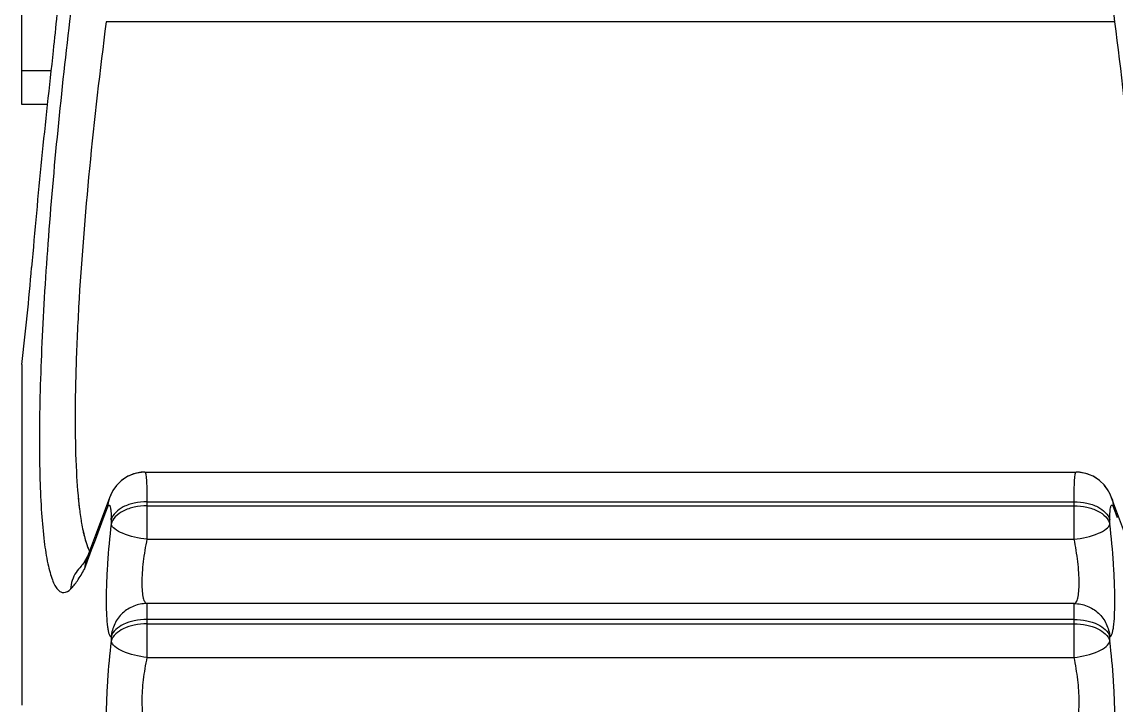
# Model space of a CAD drawing. Header units: millimetres. Extents: x 0 to 297, y 0 to 210.
# Drawn here: x 166.32 to 175.43, y 114.34 to 120.02 of the extents above; entities that cross this region are included whole.
import ezdxf

# ---------------------------------------------------------------- set-up
doc = ezdxf.new("R2010")
doc.units = ezdxf.units.MM
doc.header["$LTSCALE"] = 16.335
doc.layers.add('MEMBER', color=7, linetype='CONTINUOUS')

msp = doc.modelspace()

# ---------------------------------------------------------------- linework, layer by layer
at = {"layer": 'MEMBER', "color": 7, "linetype": 'Continuous'}
for p, q in [((166.318, 119.3368), (166.318, 122.0204)), ((175.4163, 120.0242), (167.0196, 120.0242)), ((166.318, 119.6204), (166.5612, 119.6204)), ((166.5291, 119.3368), (166.318, 119.3368)), ((166.318, 117.1743), (166.318, 114.341)), ((167.3416, 116.2799), (175.0943, 116.2799)), ((175.3557, 116.1332), (175.3273, 116.1718)), ((167.0468, 116.0651), (166.8556, 115.5546)), ((175.3887, 116.066), (175.3802, 116.0869)), ((175.5803, 115.5546), (175.3891, 116.0651)), ((166.9958, 115.8918), (167.0306, 115.9845)), ((167.3589, 116.0325), (167.3589, 115.721)), ((167.3589, 116.0325), (175.077, 116.0325)), ((167.3589, 115.9984), (175.077, 115.9984)), ((175.077, 115.721), (175.077, 116.0325)), ((175.4026, 115.9911), (175.4053, 115.9845)), ((175.4053, 115.9845), (175.4368, 115.9006)), ((166.9299, 115.7161), (166.9958, 115.8918)), ((166.9622, 115.8022), (166.9958, 115.8918)), ((167.0618, 115.8808), (167.0618, 115.8469)), ((175.3741, 115.8469), (175.3741, 115.8808)), ((166.9299, 115.7161), (166.9622, 115.8022)), ((166.8987, 115.6328), (166.9299, 115.7161)), ((167.3589, 115.721), (175.077, 115.721)), ((166.8388, 115.4729), (166.8987, 115.6328)), ((166.8211, 115.5078), (166.8154, 115.5009)), ((166.8332, 115.5247), (166.8211, 115.5078)), ((166.8469, 115.546), (166.8327, 115.5239)), ((166.8487, 115.549), (166.8332, 115.5247)), ((166.8625, 115.5729), (166.8478, 115.5476)), ((166.8627, 115.5734), (166.8487, 115.549)), ((166.811, 115.4959), (166.8109, 115.4958)), ((166.8138, 115.4989), (166.8125, 115.4975)), ((167.3589, 115.1858), (167.3589, 114.7377)), ((175.077, 115.1858), (167.3589, 115.1858)), ((175.077, 114.7377), (175.077, 115.1858)), ((175.077, 115.0526), (167.3589, 115.0526)), ((167.3589, 115.0164), (175.077, 115.0164)), ((167.0618, 114.909), (167.0618, 114.8731)), ((175.3741, 114.8731), (175.3741, 114.909)), ((167.3589, 114.7377), (175.077, 114.7377))]:
    msp.add_line(p, q, dxfattribs=at)
for points in [[(167.2608, 116.2689), (167.199, 116.2444), (167.1469, 116.2095), (167.1061, 116.1688), (167.0762, 116.1267), (167.056, 116.0875)], [(167.3416, 116.2799), (167.3101, 116.2782), (167.2478, 116.265), (167.1917, 116.2404), (167.1441, 116.2072), (167.106, 116.1688)], [(167.3416, 116.2799), (167.329, 116.2796), (167.2608, 116.2689)], [(175.2896, 116.209), (175.2422, 116.2415), (175.186, 116.2657), (175.1233, 116.2785), (175.0943, 116.2799)], [(175.3291, 116.1697), (175.2882, 116.2102), (175.2369, 116.2444), (175.1759, 116.2687), (175.1079, 116.2796), (175.0943, 116.2799)], [(175.3802, 116.0869), (175.3593, 116.1274), (175.3291, 116.1697)], [(167.0775, 116.1288), (167.0574, 116.0905), (167.0471, 116.0657)], [(175.3889, 116.0654), (175.3762, 116.0956), (175.3557, 116.1332)]]:
    msp.add_lwpolyline(points, dxfattribs=at)
for centre, radius, start, end in [((106.1468, 111.304), 69.8163, 7.175132, 7.887797), ((221.7842, 113.3371), 55.5797, 173.33847, 175.20554), ((143.1547, 119.9054), 23.3237, 353.27556, 355.27108), ((170.2535, 116.3971), 3.4821, 185.49948, 187.07662), ((165.7533, 115.881), 1.3085, 359.991, 0.69901), ((167.1104, 115.4596), 0.2719, 159.55815, 177.18175), ((167.013, 115.2871), 0.2905, 134.07854, 147.05974)]:
    msp.add_arc(centre, radius, start, end, dxfattribs=at)
for points, knots in [([(166.5798, 119.7846), (166.5914, 119.8844), (166.6127, 120.0813), (166.6393, 120.3683), (166.6593, 120.6347), (166.6722, 120.8694), (166.6774, 121.0628), (166.676, 121.1944), (166.6694, 121.2732), (166.6642, 121.3076), (166.6581, 121.3278), (166.6535, 121.3389), (166.647, 121.3458), (166.6427, 121.3458)], [0, 0, 0, 0, 0.191713, 0.377586, 0.549677, 0.701176, 0.825845, 0.918673, 0.952003, 0.976336, 0.985153, 0.991829, 1, 1, 1, 1]), ([(166.7225, 120.0919), (166.6837, 119.7698), (166.6135, 119.1327), (166.5442, 118.3447), (166.5033, 117.7372), (166.4812, 117.3127), (166.4676, 116.917), (166.4627, 116.5552), (166.4666, 116.232), (166.4791, 115.9515), (166.4998, 115.7172), (166.5248, 115.5525), (166.5501, 115.4467), (166.5694, 115.3862), (166.5903, 115.3388), (166.613, 115.3042), (166.6382, 115.282), (166.6793, 115.2719), (166.7075, 115.2916), (166.7225, 115.3061)], [0, 0, 0, 0, 0.196937, 0.389015, 0.480189, 0.566553, 0.647007, 0.720527, 0.786192, 0.843206, 0.890927, 0.928902, 0.94417, 0.956968, 0.96737, 0.975553, 0.981919, 0.987314, 1, 1, 1, 1]), ([(167.0196, 120.0242), (166.967, 119.6185), (166.8765, 118.829), (166.7981, 117.8648), (166.7659, 117.154), (166.7585, 116.6974), (166.7671, 116.3081), (166.7849, 116.0725), (166.7979, 115.9681)], [0, 0, 0, 0, 0.30158, 0.5858, 0.712959, 0.826041, 0.92242, 1, 1, 1, 1]), ([(175.6324, 115.9257), (175.6468, 116.0279), (175.6665, 116.2608), (175.6773, 116.6482), (175.6715, 117.1068), (175.6405, 117.8265), (175.5619, 118.8069), (175.47, 119.6107), (175.4163, 120.0242)], [0, 0, 0, 0, 0.07533, 0.170263, 0.282678, 0.409872, 0.695789, 1, 1, 1, 1]), ([(167.3416, 116.2799), (167.3435, 116.2799), (167.3471, 116.2728), (167.3494, 116.2612), (167.3524, 116.2401), (167.3546, 116.2122), (167.3566, 116.1765), (167.3585, 116.1159), (167.3589, 116.0671), (167.3589, 116.0325)], [0, 0, 0, 0, 0.022576, 0.074108, 0.157029, 0.270792, 0.414049, 0.584929, 1, 1, 1, 1]), ([(175.077, 116.0325), (175.077, 116.0671), (175.0774, 116.1159), (175.0794, 116.1765), (175.0813, 116.2122), (175.0835, 116.2401), (175.0865, 116.2612), (175.0888, 116.2728), (175.0924, 116.2799), (175.0943, 116.2799)], [0, 0, 0, 0, 0.415213, 0.586097, 0.729345, 0.843073, 0.925949, 0.977442, 1, 1, 1, 1]), ([(166.7979, 115.9681), (166.7989, 115.9602), (166.8028, 115.93), (166.8072, 115.8998), (166.8108, 115.8775)], [0, 0, 0, 0, 0.260458, 1, 1, 1, 1]), ([(167.0306, 115.9845), (167.0318, 115.9876), (167.034, 115.993), (167.0377, 115.9995), (167.041, 116.0038), (167.0473, 116.0057), (167.0535, 115.9942), (167.0549, 115.9862), (167.056, 115.9801)], [0, 0, 0, 0, 0.186074, 0.325731, 0.421631, 0.486596, 0.655055, 1, 1, 1, 1]), ([(167.056, 115.9801), (167.0563, 115.9784), (167.0576, 115.9706), (167.0584, 115.9627), (167.059, 115.9565)], [0, 0, 0, 0, 0.221471, 1, 1, 1, 1]), ([(167.059, 115.9565), (167.0594, 115.9522), (167.0609, 115.9324), (167.0615, 115.9125), (167.0617, 115.8969)], [0, 0, 0, 0, 0.217691, 1, 1, 1, 1]), ([(167.3589, 116.0325), (167.3237, 116.0325), (167.2555, 116.0251), (167.1455, 115.9901), (167.0733, 115.9287), (167.0618, 115.8808)], [0, 0, 0, 0, 0.301028, 0.578582, 1, 1, 1, 1]), ([(167.3589, 115.9984), (167.3237, 115.9984), (167.2558, 115.9916), (167.1647, 115.9612), (167.095, 115.9141), (167.0671, 115.8691), (167.0618, 115.8469)], [0, 0, 0, 0, 0.298559, 0.573199, 0.807153, 1, 1, 1, 1]), ([(175.077, 116.0325), (175.1122, 116.0325), (175.1805, 116.0251), (175.2904, 115.9901), (175.3626, 115.9287), (175.3741, 115.8808)], [0, 0, 0, 0, 0.301028, 0.578582, 1, 1, 1, 1]), ([(175.077, 115.9984), (175.1122, 115.9984), (175.1801, 115.9916), (175.2712, 115.9612), (175.341, 115.9141), (175.3688, 115.8691), (175.3741, 115.8469)], [0, 0, 0, 0, 0.298569, 0.573218, 0.807154, 1, 1, 1, 1]), ([(175.3741, 115.8808), (175.3741, 115.8926), (175.3744, 115.9147), (175.3758, 115.945), (175.3779, 115.9694), (175.3814, 115.9876), (175.3842, 115.999), (175.391, 116.0065), (175.3988, 116.0001), (175.401, 115.9948), (175.4026, 115.9911)], [0, 0, 0, 0, 0.244521, 0.453801, 0.623089, 0.749115, 0.830833, 0.874285, 0.918065, 1, 1, 1, 1]), ([(166.8108, 115.8775), (166.8121, 115.8699), (166.817, 115.8409), (166.8225, 115.8121), (166.827, 115.7909)], [0, 0, 0, 0, 0.263072, 1, 1, 1, 1]), ([(166.827, 115.7909), (166.834, 115.7583), (166.8484, 115.7007), (166.8693, 115.645), (166.8812, 115.6219)], [0, 0, 0, 0, 0.562819, 1, 1, 1, 1]), ([(166.827, 115.7909), (166.8285, 115.7842), (166.8341, 115.7588), (166.8405, 115.7335), (166.8459, 115.7152)], [0, 0, 0, 0, 0.265731, 1, 1, 1, 1]), ([(167.0618, 115.8469), (167.0484, 115.7378), (167.0331, 115.5745), (167.0219, 115.3617), (167.0188, 115.2171), (167.021, 115.0946), (167.0274, 115.0098), (167.0358, 114.9583), (167.0429, 114.9328), (167.05, 114.9161), (167.0582, 114.9093), (167.0618, 114.909)], [0, 0, 0, 0, 0.347707, 0.518217, 0.673638, 0.805064, 0.905377, 0.942302, 0.969929, 0.988537, 1, 1, 1, 1]), ([(167.3589, 115.721), (167.2899, 115.7285), (167.195, 115.7489), (167.0966, 115.7982), (167.0654, 115.831), (167.0618, 115.8469)], [0, 0, 0, 0, 0.625367, 0.852906, 1, 1, 1, 1]), ([(175.077, 115.721), (175.146, 115.7285), (175.2409, 115.7489), (175.3393, 115.7982), (175.3705, 115.831), (175.3741, 115.8469)], [0, 0, 0, 0, 0.625367, 0.852912, 1, 1, 1, 1]), ([(175.3741, 114.909), (175.3777, 114.9093), (175.3859, 114.9161), (175.393, 114.9328), (175.4001, 114.9583), (175.4085, 115.0098), (175.4149, 115.0948), (175.4172, 115.2173), (175.414, 115.3619), (175.4028, 115.5746), (175.3875, 115.7378), (175.3741, 115.8469)], [0, 0, 0, 0, 0.011462, 0.03007, 0.057705, 0.094656, 0.195055, 0.326587, 0.481974, 0.652363, 1, 1, 1, 1]), ([(166.8459, 115.7152), (166.8475, 115.7096), (166.8537, 115.6889), (166.8608, 115.6684), (166.8667, 115.6538)], [0, 0, 0, 0, 0.268496, 1, 1, 1, 1]), ([(167.3589, 115.721), (167.3456, 115.6593), (167.3303, 115.5663), (167.319, 115.4445), (167.3158, 115.3615), (167.3182, 115.2912), (167.3244, 115.2425), (167.3333, 115.2131), (167.3411, 115.196), (167.3519, 115.1861), (167.3589, 115.1858)], [0, 0, 0, 0, 0.343691, 0.512353, 0.666068, 0.795918, 0.895321, 0.93257, 0.961602, 1, 1, 1, 1]), ([(175.077, 115.1858), (175.0841, 115.1861), (175.0948, 115.196), (175.1026, 115.2132), (175.1115, 115.2425), (175.1177, 115.2912), (175.1201, 115.3616), (175.1169, 115.4446), (175.1056, 115.5664), (175.0903, 115.6593), (175.077, 115.721)], [0, 0, 0, 0, 0.038397, 0.067437, 0.104713, 0.2042, 0.334163, 0.487839, 0.656381, 1, 1, 1, 1]), ([(166.8667, 115.6538), (166.8679, 115.6509), (166.8723, 115.6401), (166.8772, 115.6295), (166.8812, 115.6219)], [0, 0, 0, 0, 0.263514, 1, 1, 1, 1]), ([(166.7225, 115.3061), (166.744, 115.3267), (166.7864, 115.3805), (166.8208, 115.4392), (166.8388, 115.4729)], [0, 0, 0, 0, 0.438005, 1, 1, 1, 1]), ([(167.3589, 115.1858), (167.322, 115.1857), (167.2475, 115.1715), (167.1518, 115.1109), (167.0844, 115.0195), (167.0647, 114.946), (167.0618, 114.909)], [0, 0, 0, 0, 0.249205, 0.498912, 0.749258, 1, 1, 1, 1]), ([(175.077, 115.1858), (175.1139, 115.1857), (175.1884, 115.1715), (175.2841, 115.1109), (175.3515, 115.0195), (175.3712, 114.946), (175.3741, 114.909)], [0, 0, 0, 0, 0.249204, 0.498912, 0.749258, 1, 1, 1, 1]), ([(167.3589, 115.0526), (167.3237, 115.0526), (167.2556, 115.0457), (167.1471, 115.0128), (167.0735, 114.9554), (167.0618, 114.909)], [0, 0, 0, 0, 0.305378, 0.584898, 1, 1, 1, 1]), ([(175.077, 115.0526), (175.1122, 115.0526), (175.1803, 115.0457), (175.2888, 115.0128), (175.3624, 114.9554), (175.3741, 114.909)], [0, 0, 0, 0, 0.305368, 0.584879, 1, 1, 1, 1]), ([(167.3589, 115.0164), (167.3237, 115.0164), (167.2556, 115.0095), (167.1471, 114.9767), (167.0735, 114.9194), (167.0618, 114.8731)], [0, 0, 0, 0, 0.305517, 0.585113, 1, 1, 1, 1]), ([(175.077, 115.0164), (175.1122, 115.0164), (175.1803, 115.0095), (175.2888, 114.9767), (175.3624, 114.9194), (175.3741, 114.8731)], [0, 0, 0, 0, 0.305527, 0.585132, 1, 1, 1, 1]), ([(167.0618, 114.8731), (167.0482, 114.7645), (167.033, 114.6012), (167.0218, 114.3875), (167.0188, 114.24), (167.021, 114.1134), (167.0283, 114.0151), (167.0384, 113.9526), (167.0504, 113.9216), (167.0579, 113.9123), (167.0618, 113.9106)], [0, 0, 0, 0, 0.337935, 0.505971, 0.660756, 0.793417, 0.896733, 0.96568, 0.986765, 1, 1, 1, 1]), ([(167.3589, 114.7377), (167.2897, 114.7451), (167.1941, 114.7666), (167.0954, 114.8204), (167.0653, 114.8561), (167.0618, 114.8731)], [0, 0, 0, 0, 0.617319, 0.845961, 1, 1, 1, 1]), ([(175.077, 114.7377), (175.1462, 114.7451), (175.2418, 114.7666), (175.3405, 114.8204), (175.3706, 114.8561), (175.3741, 114.8731)], [0, 0, 0, 0, 0.617319, 0.845966, 1, 1, 1, 1]), ([(175.3741, 113.9106), (175.3781, 113.9123), (175.3856, 113.9216), (175.3975, 113.9526), (175.4076, 114.0152), (175.4149, 114.1135), (175.4171, 114.2402), (175.4141, 114.3877), (175.4029, 114.6013), (175.3877, 114.7645), (175.3741, 114.8731)], [0, 0, 0, 0, 0.013234, 0.034318, 0.103303, 0.206706, 0.339474, 0.494222, 0.662137, 1, 1, 1, 1]), ([(167.3589, 114.7377), (167.3455, 114.6763), (167.3256, 114.5548), (167.3137, 114.389), (167.3195, 114.2703), (167.3363, 114.2084), (167.3513, 114.1902), (167.3589, 114.1884)], [0, 0, 0, 0, 0.334769, 0.654608, 0.888179, 0.958465, 1, 1, 1, 1]), ([(175.077, 114.1884), (175.0846, 114.1902), (175.0996, 114.2085), (175.1165, 114.2703), (175.1222, 114.389), (175.1103, 114.5548), (175.0904, 114.6763), (175.077, 114.7377)], [0, 0, 0, 0, 0.041533, 0.111858, 0.345627, 0.665305, 1, 1, 1, 1])]:
    msp.add_open_spline(points, degree=3, knots=knots, dxfattribs=at)
for points in [[(167.047, 116.065), (167.0374, 116.0394), (167.0317, 116.0119), (167.0306, 115.9845)], [(175.3889, 116.065), (175.3985, 116.0394), (175.4042, 116.0119), (175.4053, 115.9845)], [(166.7692, 115.4451), (166.7426, 115.404), (166.7261, 115.3548), (166.7225, 115.3061)]]:
    msp.add_open_spline(points, degree=3, dxfattribs=at)

doc.saveas('drawing.dxf')
